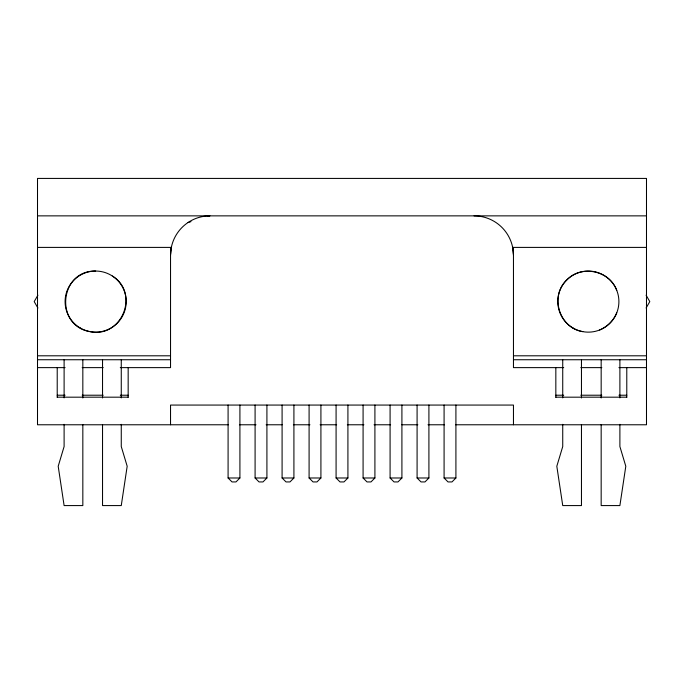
<?xml version="1.0" encoding="UTF-8"?>
<svg xmlns="http://www.w3.org/2000/svg" width="684" height="684" viewBox="0 0 684 684"><rect width="100%" height="100%" fill="white"/><g stroke="black" fill="none" stroke-linecap="round" stroke-linejoin="round"><path stroke-width="1.03" d="M170.632 254.251L171.333 247.403L37.509 247.403M616.754 312.844C613.574 320.565 607.324 326.815 599.603 330.004M37.911 295.172L34.2 301.601L37.911 308.022M646.089 308.022L649.8 301.601L646.089 295.172M239.913 405.065L239.913 477.988L235.971 481.929L232.03 481.929L228.088 477.988L228.088 405.065M266.914 405.065L266.914 477.988L262.972 481.929L259.031 481.929L255.089 477.988L255.089 405.065M293.915 405.065L293.915 477.988L289.973 481.929L286.032 481.929L282.09 477.988L282.09 405.065M320.916 405.065L320.916 477.988L316.974 481.929L313.033 481.929L309.091 477.988L309.091 405.065M347.917 405.065L347.917 477.988L343.975 481.929L340.025 481.929L336.083 477.988L336.083 405.065M374.909 405.065L374.909 477.988L370.967 481.929L367.026 481.929L363.084 477.988L363.084 405.065M401.91 405.065L401.91 477.988L397.968 481.929L394.027 481.929L390.085 477.988L390.085 405.065M428.911 405.065L428.911 477.988L424.969 481.929L421.028 481.929L417.086 477.988L417.086 405.065M455.912 405.065L455.912 477.988L451.97 481.929L448.029 481.929L444.087 477.988L444.087 405.065M187.972 222.565L190.973 221.65M207.953 216.477L209.954 215.862A39.416 39.416 0 0 0 170.538 255.286M95.649 271.052C59.397 270.24 54.233 325.832 90.083 331.637C121.803 338.469 140.135 293.017 112.364 276.028M37.509 215.862L646.491 215.862M646.491 247.403L512.667 247.403L513.368 254.251M37.509 355.8L170.538 355.8M513.462 355.8L646.491 355.8M37.509 359.741L170.538 359.741M513.462 359.741L646.491 359.741M37.509 367.624L65.083 367.624M82.174 367.624L103.198 367.624M120.29 367.624L170.538 367.624L170.538 247.403M563.71 367.624L513.462 367.624L513.462 247.403M580.801 367.624L601.826 367.624M618.917 367.624L646.491 367.624M57.217 395.215L65.083 395.215M82.174 395.215L103.198 395.215M120.29 395.215L128.165 395.215M555.836 395.215L563.71 395.215M580.801 395.215L601.826 395.215M618.917 395.215L626.783 395.215M57.217 397.182L128.165 397.182M555.836 397.182L626.783 397.182M228.413 424.773L37.509 424.773L37.509 178.421L646.491 178.421L646.491 424.773L455.587 424.773M239.434 424.773L256.004 424.773M266.144 424.773L282.167 424.773M293.393 424.773L309.946 424.773M320.103 424.773L336.656 424.773M347.344 424.773L363.897 424.773M374.054 424.773L390.607 424.773M401.833 424.773L417.856 424.773M427.996 424.773L444.566 424.773M228.088 477.988L239.913 477.988M255.089 477.988L266.914 477.988M282.09 477.988L293.915 477.988M309.091 477.988L320.916 477.988M336.083 477.988L347.917 477.988M363.084 477.988L374.909 477.988M390.085 477.988L401.91 477.988M417.086 477.988L428.911 477.988M444.087 477.988L455.912 477.988M582.794 331.637C559.409 328.252 549.363 296.035 566.754 279.995C581.212 264.554 609.606 270.462 616.754 290.349M626.783 367.624L626.783 397.327M619.892 359.741L619.892 397.9M619.892 424.337L619.892 446.541L625.8 466.249L619.892 505.579L601.168 505.579L601.168 424.619M601.168 359.741L601.168 397.985M581.46 359.741L581.46 397.985M581.46 424.619L581.46 505.579L562.735 505.579L556.819 466.249L562.735 446.541L562.735 424.337M562.735 359.741L562.735 397.9M555.836 367.624L555.836 397.327M513.462 424.773L513.462 405.065L170.538 405.065L170.538 424.773M128.165 367.624L128.165 397.327M121.265 359.741L121.265 397.9M121.265 424.337L121.265 446.541L127.181 466.249L121.265 505.579L102.54 505.579L102.54 424.619M102.54 359.741L102.54 397.985M82.832 359.741L82.832 397.985M82.832 424.619L82.832 505.579L64.108 505.579L58.2 466.249L64.108 446.541L64.108 424.337M64.108 359.741L64.108 397.9M57.217 367.624L57.217 397.327M474.046 215.862A39.416 39.416 0 0 1 513.462 255.286M573.081 328.055A30.549 30.549 0 0 0 618.9 301.601A30.549 30.549 0 0 0 573.081 275.139A30.549 30.549 0 0 0 573.081 328.055M80.37 328.055A30.549 30.549 0 0 0 126.189 301.601A30.549 30.549 0 0 0 80.37 275.139A30.549 30.549 0 0 0 80.37 328.055"/></g></svg>
